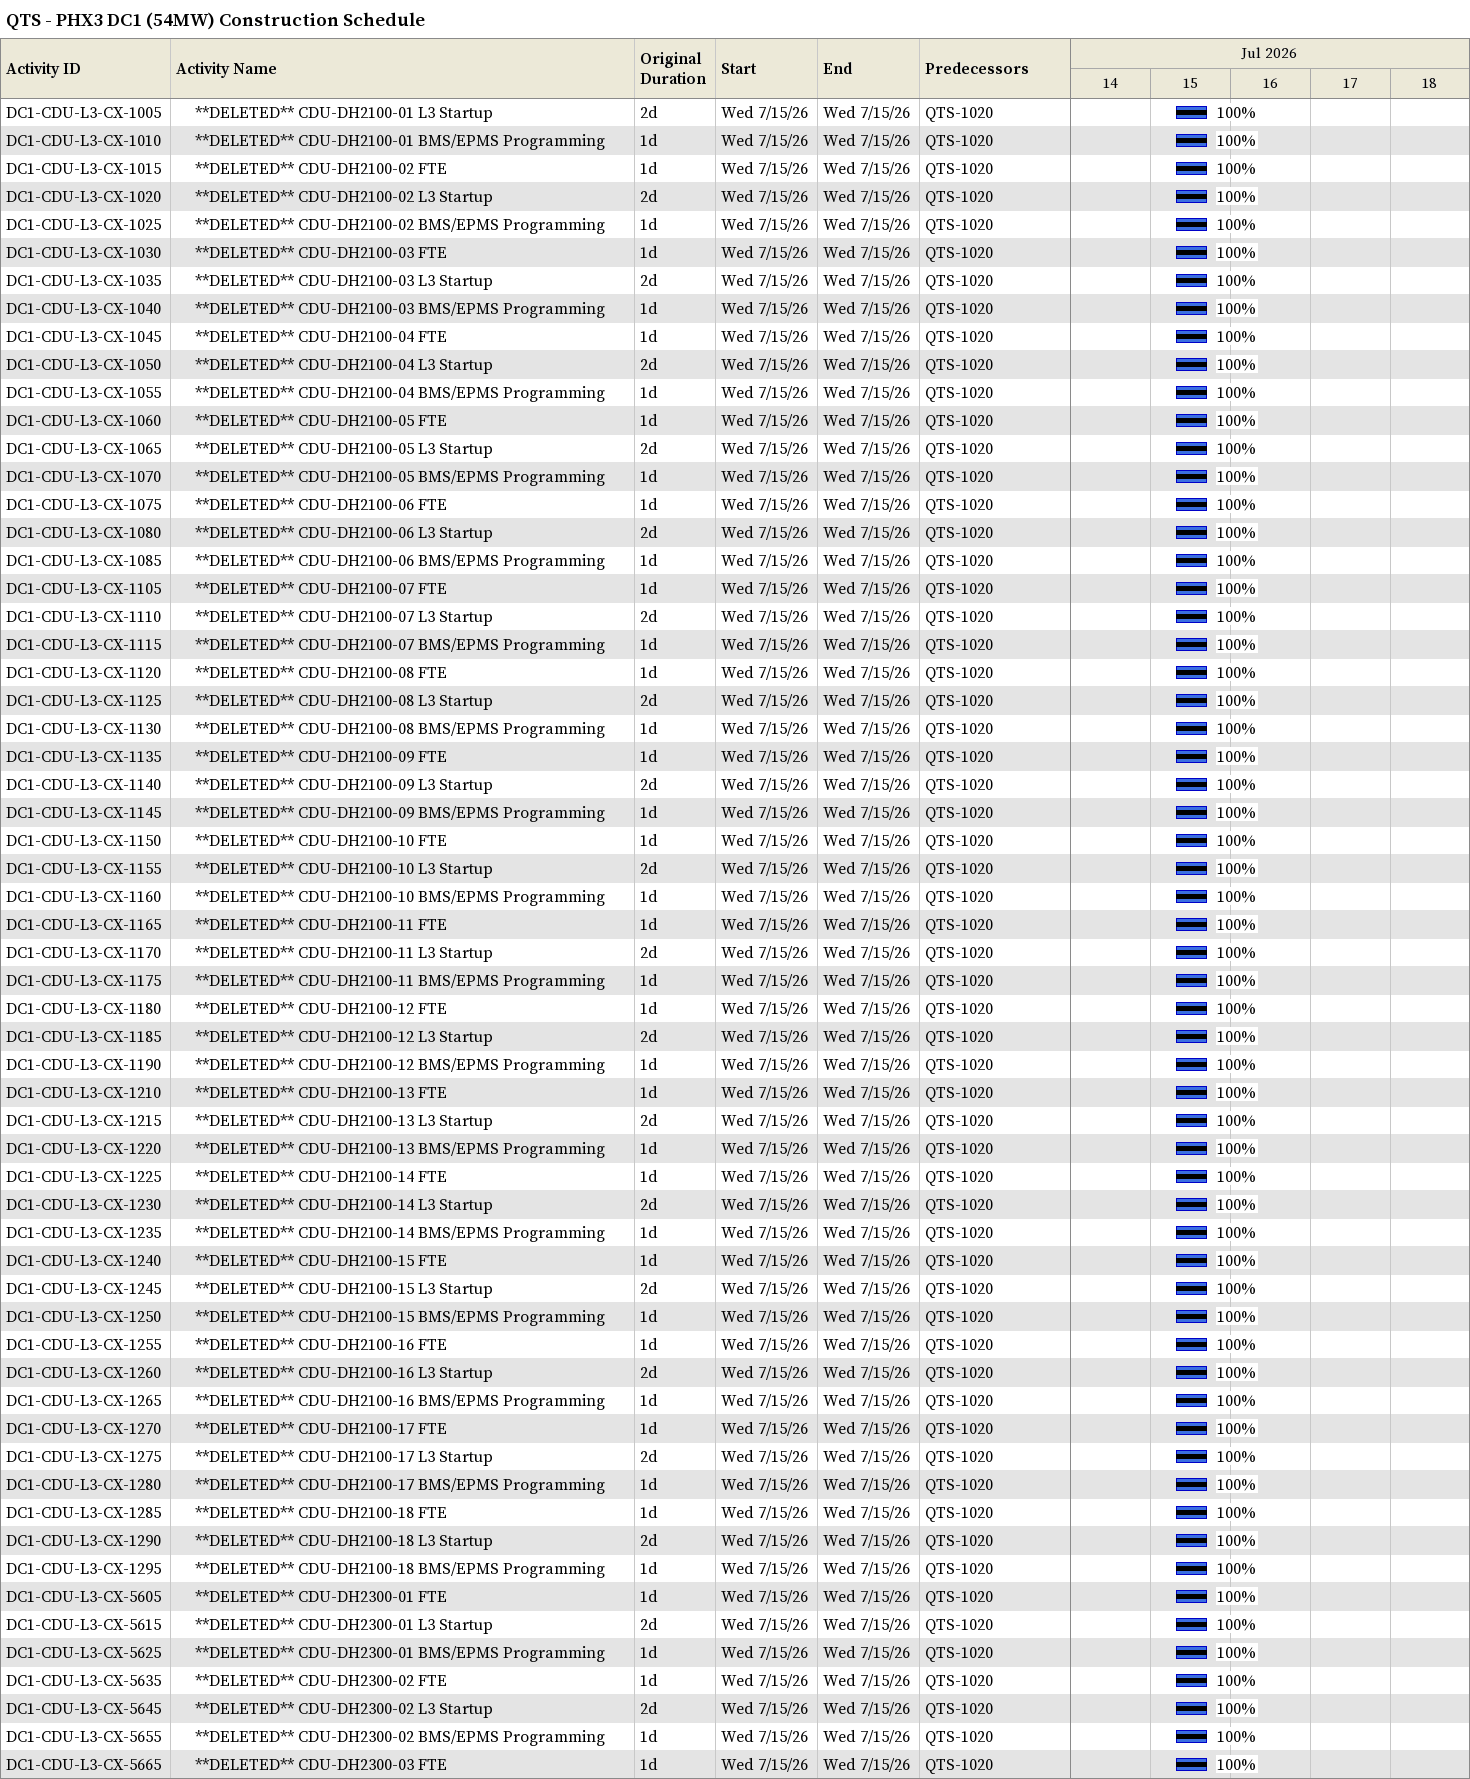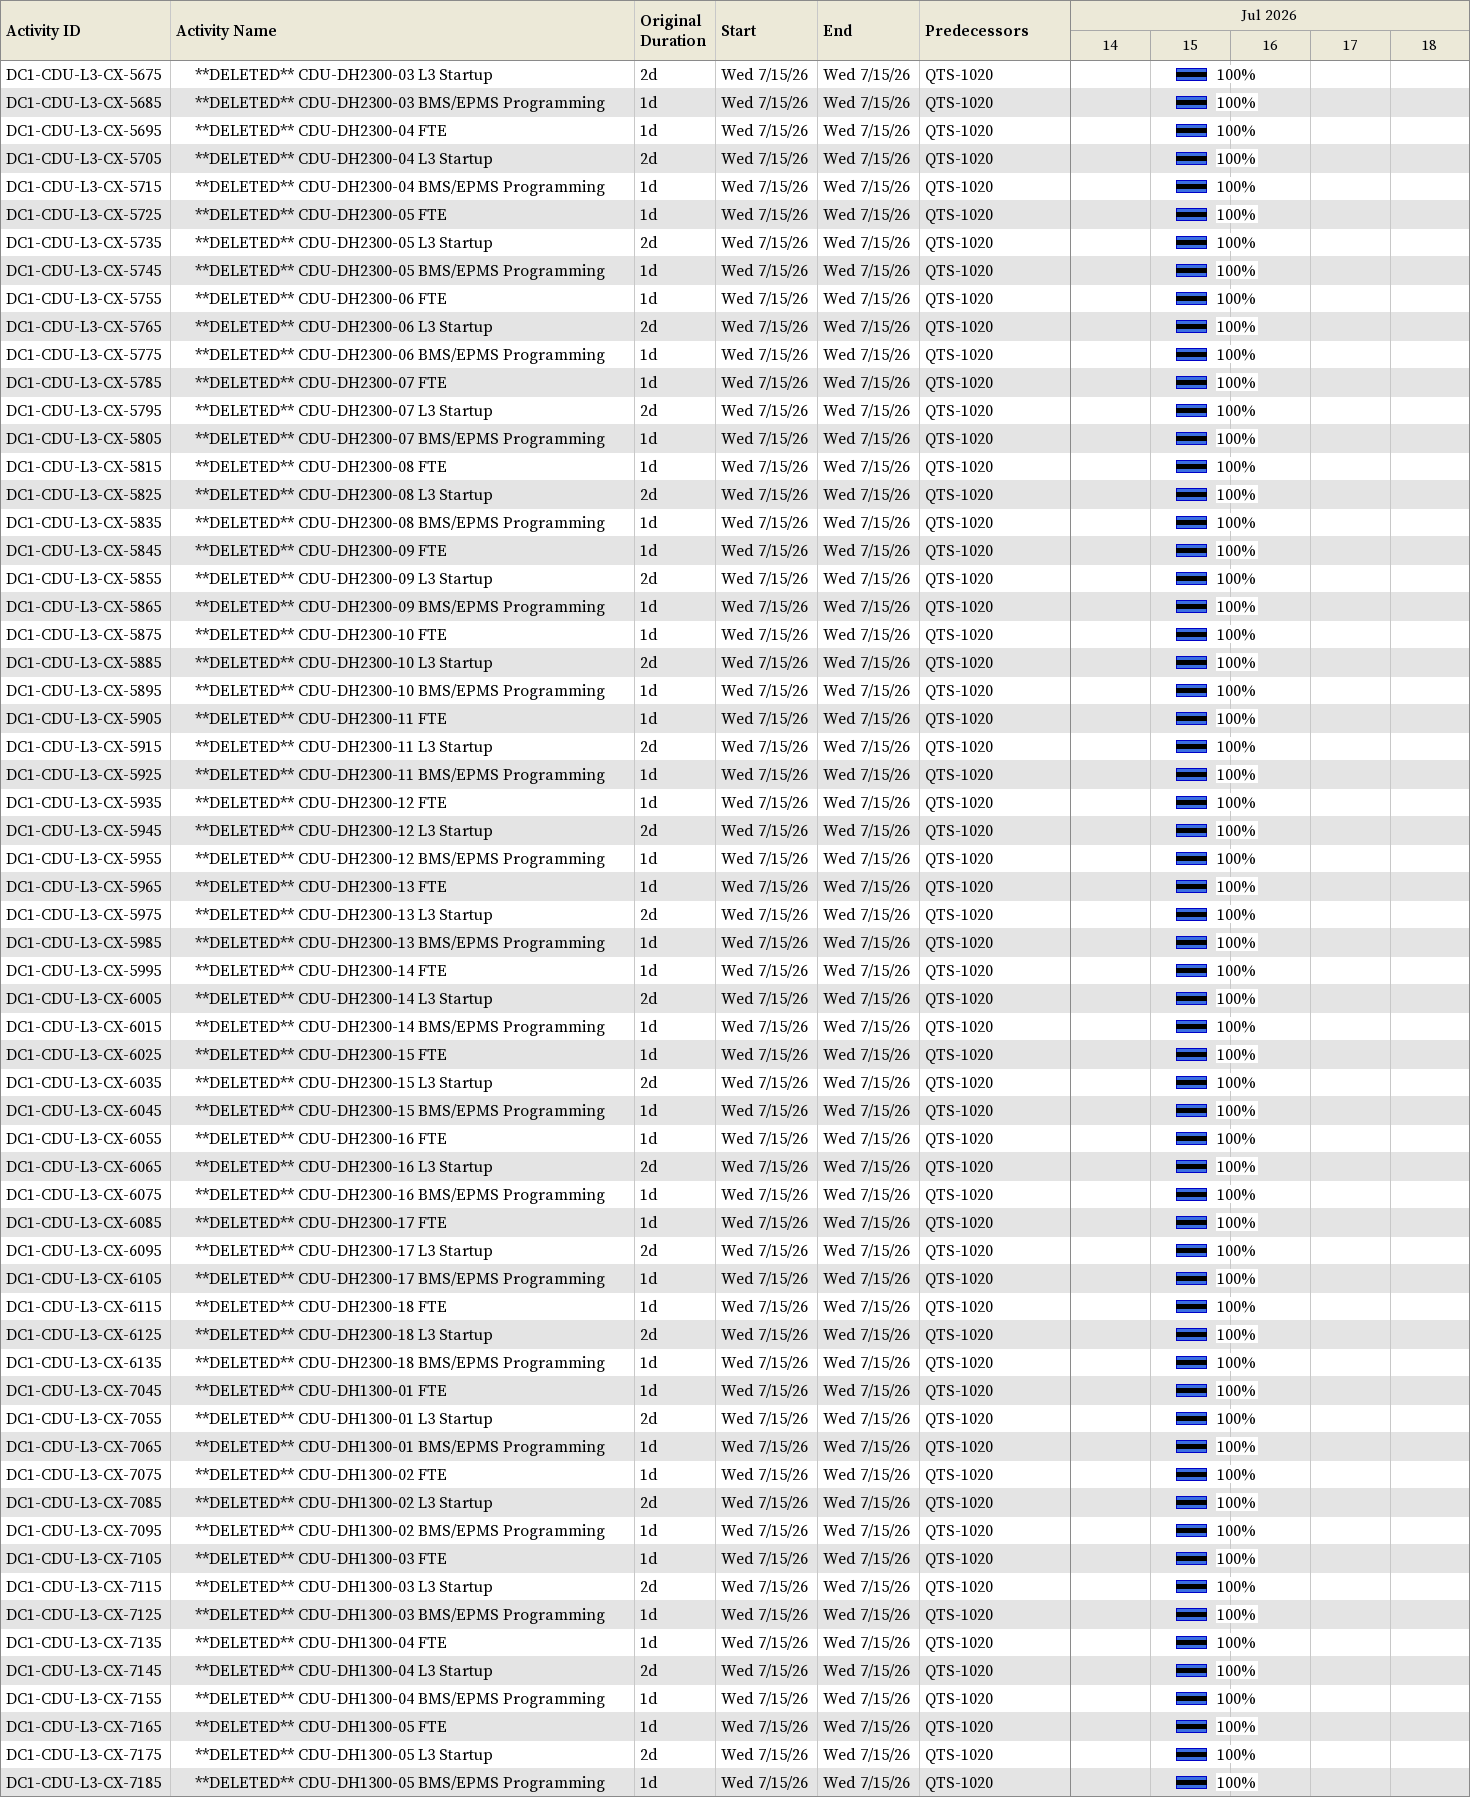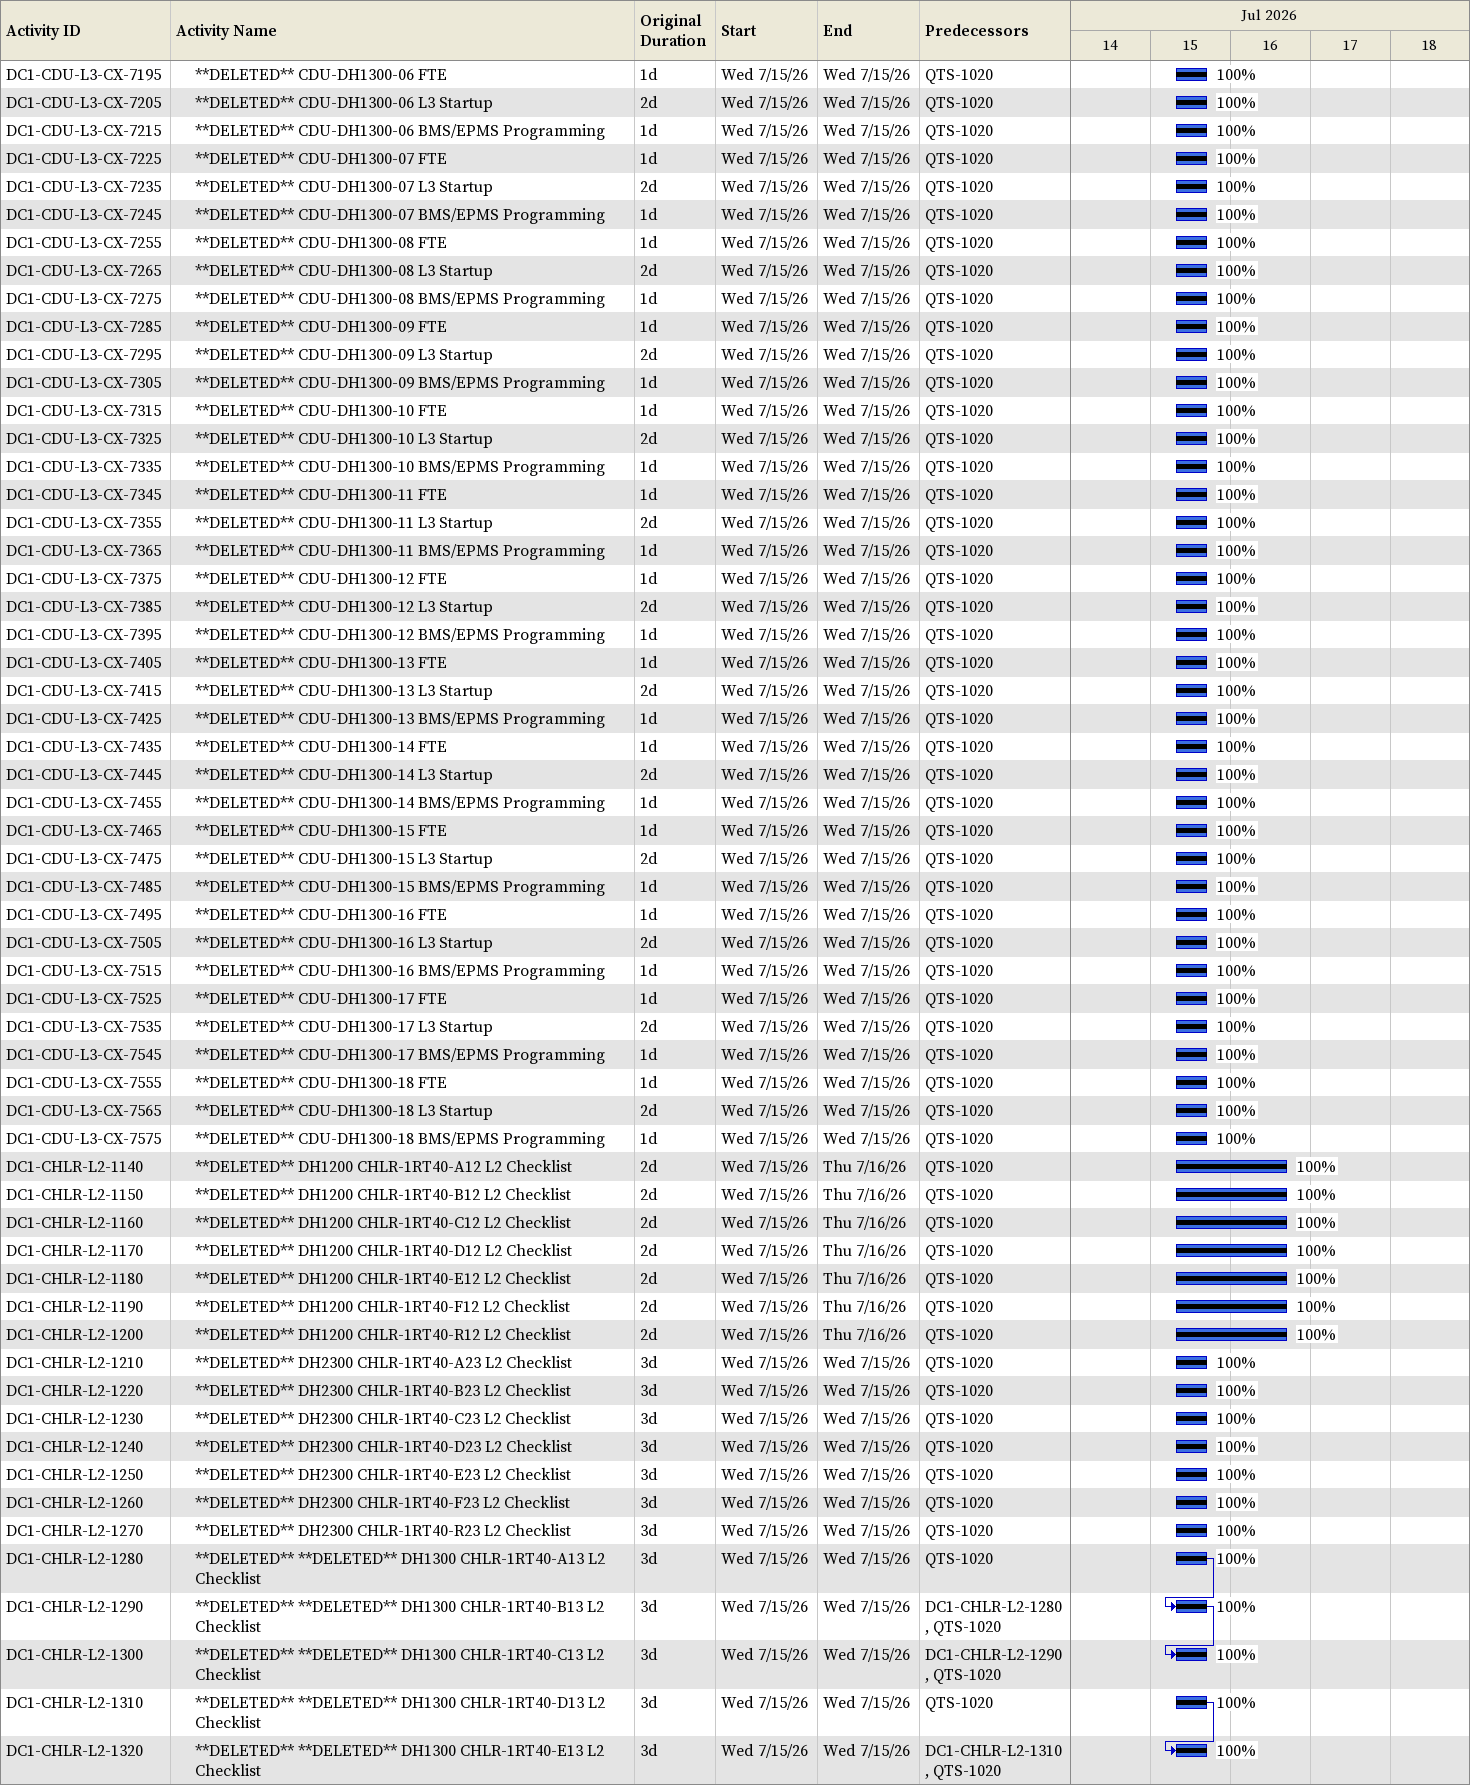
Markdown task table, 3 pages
QTS - PHX3 DC1 (54MW) Construction Schedule

| ID | Level | Task | Original duration | Start | Finish | Predecessors | % complete |
|---|---|---|---|---|---|---|---|
| DC1-CDU-L3-CX-1005 | 2 | **DELETED** CDU-DH2100-01 L3 Startup | 2d | 2026-07-15 | 2026-07-15 | QTS-1020 | 100 |
| DC1-CDU-L3-CX-1010 | 2 | **DELETED** CDU-DH2100-01 BMS/EPMS Programming | 1d | 2026-07-15 | 2026-07-15 | QTS-1020 | 100 |
| DC1-CDU-L3-CX-1015 | 2 | **DELETED** CDU-DH2100-02 FTE | 1d | 2026-07-15 | 2026-07-15 | QTS-1020 | 100 |
| DC1-CDU-L3-CX-1020 | 2 | **DELETED** CDU-DH2100-02 L3 Startup | 2d | 2026-07-15 | 2026-07-15 | QTS-1020 | 100 |
| DC1-CDU-L3-CX-1025 | 2 | **DELETED** CDU-DH2100-02 BMS/EPMS Programming | 1d | 2026-07-15 | 2026-07-15 | QTS-1020 | 100 |
| DC1-CDU-L3-CX-1030 | 2 | **DELETED** CDU-DH2100-03 FTE | 1d | 2026-07-15 | 2026-07-15 | QTS-1020 | 100 |
| DC1-CDU-L3-CX-1035 | 2 | **DELETED** CDU-DH2100-03 L3 Startup | 2d | 2026-07-15 | 2026-07-15 | QTS-1020 | 100 |
| DC1-CDU-L3-CX-1040 | 2 | **DELETED** CDU-DH2100-03 BMS/EPMS Programming | 1d | 2026-07-15 | 2026-07-15 | QTS-1020 | 100 |
| DC1-CDU-L3-CX-1045 | 2 | **DELETED** CDU-DH2100-04 FTE | 1d | 2026-07-15 | 2026-07-15 | QTS-1020 | 100 |
| DC1-CDU-L3-CX-1050 | 2 | **DELETED** CDU-DH2100-04 L3 Startup | 2d | 2026-07-15 | 2026-07-15 | QTS-1020 | 100 |
| DC1-CDU-L3-CX-1055 | 2 | **DELETED** CDU-DH2100-04 BMS/EPMS Programming | 1d | 2026-07-15 | 2026-07-15 | QTS-1020 | 100 |
| DC1-CDU-L3-CX-1060 | 2 | **DELETED** CDU-DH2100-05 FTE | 1d | 2026-07-15 | 2026-07-15 | QTS-1020 | 100 |
| DC1-CDU-L3-CX-1065 | 2 | **DELETED** CDU-DH2100-05 L3 Startup | 2d | 2026-07-15 | 2026-07-15 | QTS-1020 | 100 |
| DC1-CDU-L3-CX-1070 | 2 | **DELETED** CDU-DH2100-05 BMS/EPMS Programming | 1d | 2026-07-15 | 2026-07-15 | QTS-1020 | 100 |
| DC1-CDU-L3-CX-1075 | 2 | **DELETED** CDU-DH2100-06 FTE | 1d | 2026-07-15 | 2026-07-15 | QTS-1020 | 100 |
| DC1-CDU-L3-CX-1080 | 2 | **DELETED** CDU-DH2100-06 L3 Startup | 2d | 2026-07-15 | 2026-07-15 | QTS-1020 | 100 |
| DC1-CDU-L3-CX-1085 | 2 | **DELETED** CDU-DH2100-06 BMS/EPMS Programming | 1d | 2026-07-15 | 2026-07-15 | QTS-1020 | 100 |
| DC1-CDU-L3-CX-1105 | 2 | **DELETED** CDU-DH2100-07 FTE | 1d | 2026-07-15 | 2026-07-15 | QTS-1020 | 100 |
| DC1-CDU-L3-CX-1110 | 2 | **DELETED** CDU-DH2100-07 L3 Startup | 2d | 2026-07-15 | 2026-07-15 | QTS-1020 | 100 |
| DC1-CDU-L3-CX-1115 | 2 | **DELETED** CDU-DH2100-07 BMS/EPMS Programming | 1d | 2026-07-15 | 2026-07-15 | QTS-1020 | 100 |
| DC1-CDU-L3-CX-1120 | 2 | **DELETED** CDU-DH2100-08 FTE | 1d | 2026-07-15 | 2026-07-15 | QTS-1020 | 100 |
| DC1-CDU-L3-CX-1125 | 2 | **DELETED** CDU-DH2100-08 L3 Startup | 2d | 2026-07-15 | 2026-07-15 | QTS-1020 | 100 |
| DC1-CDU-L3-CX-1130 | 2 | **DELETED** CDU-DH2100-08 BMS/EPMS Programming | 1d | 2026-07-15 | 2026-07-15 | QTS-1020 | 100 |
| DC1-CDU-L3-CX-1135 | 2 | **DELETED** CDU-DH2100-09 FTE | 1d | 2026-07-15 | 2026-07-15 | QTS-1020 | 100 |
| DC1-CDU-L3-CX-1140 | 2 | **DELETED** CDU-DH2100-09 L3 Startup | 2d | 2026-07-15 | 2026-07-15 | QTS-1020 | 100 |
| DC1-CDU-L3-CX-1145 | 2 | **DELETED** CDU-DH2100-09 BMS/EPMS Programming | 1d | 2026-07-15 | 2026-07-15 | QTS-1020 | 100 |
| DC1-CDU-L3-CX-1150 | 2 | **DELETED** CDU-DH2100-10 FTE | 1d | 2026-07-15 | 2026-07-15 | QTS-1020 | 100 |
| DC1-CDU-L3-CX-1155 | 2 | **DELETED** CDU-DH2100-10 L3 Startup | 2d | 2026-07-15 | 2026-07-15 | QTS-1020 | 100 |
| DC1-CDU-L3-CX-1160 | 2 | **DELETED** CDU-DH2100-10 BMS/EPMS Programming | 1d | 2026-07-15 | 2026-07-15 | QTS-1020 | 100 |
| DC1-CDU-L3-CX-1165 | 2 | **DELETED** CDU-DH2100-11 FTE | 1d | 2026-07-15 | 2026-07-15 | QTS-1020 | 100 |
| DC1-CDU-L3-CX-1170 | 2 | **DELETED** CDU-DH2100-11 L3 Startup | 2d | 2026-07-15 | 2026-07-15 | QTS-1020 | 100 |
| DC1-CDU-L3-CX-1175 | 2 | **DELETED** CDU-DH2100-11 BMS/EPMS Programming | 1d | 2026-07-15 | 2026-07-15 | QTS-1020 | 100 |
| DC1-CDU-L3-CX-1180 | 2 | **DELETED** CDU-DH2100-12 FTE | 1d | 2026-07-15 | 2026-07-15 | QTS-1020 | 100 |
| DC1-CDU-L3-CX-1185 | 2 | **DELETED** CDU-DH2100-12 L3 Startup | 2d | 2026-07-15 | 2026-07-15 | QTS-1020 | 100 |
| DC1-CDU-L3-CX-1190 | 2 | **DELETED** CDU-DH2100-12 BMS/EPMS Programming | 1d | 2026-07-15 | 2026-07-15 | QTS-1020 | 100 |
| DC1-CDU-L3-CX-1210 | 2 | **DELETED** CDU-DH2100-13 FTE | 1d | 2026-07-15 | 2026-07-15 | QTS-1020 | 100 |
| DC1-CDU-L3-CX-1215 | 2 | **DELETED** CDU-DH2100-13 L3 Startup | 2d | 2026-07-15 | 2026-07-15 | QTS-1020 | 100 |
| DC1-CDU-L3-CX-1220 | 2 | **DELETED** CDU-DH2100-13 BMS/EPMS Programming | 1d | 2026-07-15 | 2026-07-15 | QTS-1020 | 100 |
| DC1-CDU-L3-CX-1225 | 2 | **DELETED** CDU-DH2100-14 FTE | 1d | 2026-07-15 | 2026-07-15 | QTS-1020 | 100 |
| DC1-CDU-L3-CX-1230 | 2 | **DELETED** CDU-DH2100-14 L3 Startup | 2d | 2026-07-15 | 2026-07-15 | QTS-1020 | 100 |
| DC1-CDU-L3-CX-1235 | 2 | **DELETED** CDU-DH2100-14 BMS/EPMS Programming | 1d | 2026-07-15 | 2026-07-15 | QTS-1020 | 100 |
| DC1-CDU-L3-CX-1240 | 2 | **DELETED** CDU-DH2100-15 FTE | 1d | 2026-07-15 | 2026-07-15 | QTS-1020 | 100 |
| DC1-CDU-L3-CX-1245 | 2 | **DELETED** CDU-DH2100-15 L3 Startup | 2d | 2026-07-15 | 2026-07-15 | QTS-1020 | 100 |
| DC1-CDU-L3-CX-1250 | 2 | **DELETED** CDU-DH2100-15 BMS/EPMS Programming | 1d | 2026-07-15 | 2026-07-15 | QTS-1020 | 100 |
| DC1-CDU-L3-CX-1255 | 2 | **DELETED** CDU-DH2100-16 FTE | 1d | 2026-07-15 | 2026-07-15 | QTS-1020 | 100 |
| DC1-CDU-L3-CX-1260 | 2 | **DELETED** CDU-DH2100-16 L3 Startup | 2d | 2026-07-15 | 2026-07-15 | QTS-1020 | 100 |
| DC1-CDU-L3-CX-1265 | 2 | **DELETED** CDU-DH2100-16 BMS/EPMS Programming | 1d | 2026-07-15 | 2026-07-15 | QTS-1020 | 100 |
| DC1-CDU-L3-CX-1270 | 2 | **DELETED** CDU-DH2100-17 FTE | 1d | 2026-07-15 | 2026-07-15 | QTS-1020 | 100 |
| DC1-CDU-L3-CX-1275 | 2 | **DELETED** CDU-DH2100-17 L3 Startup | 2d | 2026-07-15 | 2026-07-15 | QTS-1020 | 100 |
| DC1-CDU-L3-CX-1280 | 2 | **DELETED** CDU-DH2100-17 BMS/EPMS Programming | 1d | 2026-07-15 | 2026-07-15 | QTS-1020 | 100 |
| DC1-CDU-L3-CX-1285 | 2 | **DELETED** CDU-DH2100-18 FTE | 1d | 2026-07-15 | 2026-07-15 | QTS-1020 | 100 |
| DC1-CDU-L3-CX-1290 | 2 | **DELETED** CDU-DH2100-18 L3 Startup | 2d | 2026-07-15 | 2026-07-15 | QTS-1020 | 100 |
| DC1-CDU-L3-CX-1295 | 2 | **DELETED** CDU-DH2100-18 BMS/EPMS Programming | 1d | 2026-07-15 | 2026-07-15 | QTS-1020 | 100 |
| DC1-CDU-L3-CX-5605 | 2 | **DELETED** CDU-DH2300-01 FTE | 1d | 2026-07-15 | 2026-07-15 | QTS-1020 | 100 |
| DC1-CDU-L3-CX-5615 | 2 | **DELETED** CDU-DH2300-01 L3 Startup | 2d | 2026-07-15 | 2026-07-15 | QTS-1020 | 100 |
| DC1-CDU-L3-CX-5625 | 2 | **DELETED** CDU-DH2300-01 BMS/EPMS Programming | 1d | 2026-07-15 | 2026-07-15 | QTS-1020 | 100 |
| DC1-CDU-L3-CX-5635 | 2 | **DELETED** CDU-DH2300-02 FTE | 1d | 2026-07-15 | 2026-07-15 | QTS-1020 | 100 |
| DC1-CDU-L3-CX-5645 | 2 | **DELETED** CDU-DH2300-02 L3 Startup | 2d | 2026-07-15 | 2026-07-15 | QTS-1020 | 100 |
| DC1-CDU-L3-CX-5655 | 2 | **DELETED** CDU-DH2300-02 BMS/EPMS Programming | 1d | 2026-07-15 | 2026-07-15 | QTS-1020 | 100 |
| DC1-CDU-L3-CX-5665 | 2 | **DELETED** CDU-DH2300-03 FTE | 1d | 2026-07-15 | 2026-07-15 | QTS-1020 | 100 |
| DC1-CDU-L3-CX-5675 | 2 | **DELETED** CDU-DH2300-03 L3 Startup | 2d | 2026-07-15 | 2026-07-15 | QTS-1020 | 100 |
| DC1-CDU-L3-CX-5685 | 2 | **DELETED** CDU-DH2300-03 BMS/EPMS Programming | 1d | 2026-07-15 | 2026-07-15 | QTS-1020 | 100 |
| DC1-CDU-L3-CX-5695 | 2 | **DELETED** CDU-DH2300-04 FTE | 1d | 2026-07-15 | 2026-07-15 | QTS-1020 | 100 |
| DC1-CDU-L3-CX-5705 | 2 | **DELETED** CDU-DH2300-04 L3 Startup | 2d | 2026-07-15 | 2026-07-15 | QTS-1020 | 100 |
| DC1-CDU-L3-CX-5715 | 2 | **DELETED** CDU-DH2300-04 BMS/EPMS Programming | 1d | 2026-07-15 | 2026-07-15 | QTS-1020 | 100 |
| DC1-CDU-L3-CX-5725 | 2 | **DELETED** CDU-DH2300-05 FTE | 1d | 2026-07-15 | 2026-07-15 | QTS-1020 | 100 |
| DC1-CDU-L3-CX-5735 | 2 | **DELETED** CDU-DH2300-05 L3 Startup | 2d | 2026-07-15 | 2026-07-15 | QTS-1020 | 100 |
| DC1-CDU-L3-CX-5745 | 2 | **DELETED** CDU-DH2300-05 BMS/EPMS Programming | 1d | 2026-07-15 | 2026-07-15 | QTS-1020 | 100 |
| DC1-CDU-L3-CX-5755 | 2 | **DELETED** CDU-DH2300-06 FTE | 1d | 2026-07-15 | 2026-07-15 | QTS-1020 | 100 |
| DC1-CDU-L3-CX-5765 | 2 | **DELETED** CDU-DH2300-06 L3 Startup | 2d | 2026-07-15 | 2026-07-15 | QTS-1020 | 100 |
| DC1-CDU-L3-CX-5775 | 2 | **DELETED** CDU-DH2300-06 BMS/EPMS Programming | 1d | 2026-07-15 | 2026-07-15 | QTS-1020 | 100 |
| DC1-CDU-L3-CX-5785 | 2 | **DELETED** CDU-DH2300-07 FTE | 1d | 2026-07-15 | 2026-07-15 | QTS-1020 | 100 |
| DC1-CDU-L3-CX-5795 | 2 | **DELETED** CDU-DH2300-07 L3 Startup | 2d | 2026-07-15 | 2026-07-15 | QTS-1020 | 100 |
| DC1-CDU-L3-CX-5805 | 2 | **DELETED** CDU-DH2300-07 BMS/EPMS Programming | 1d | 2026-07-15 | 2026-07-15 | QTS-1020 | 100 |
| DC1-CDU-L3-CX-5815 | 2 | **DELETED** CDU-DH2300-08 FTE | 1d | 2026-07-15 | 2026-07-15 | QTS-1020 | 100 |
| DC1-CDU-L3-CX-5825 | 2 | **DELETED** CDU-DH2300-08 L3 Startup | 2d | 2026-07-15 | 2026-07-15 | QTS-1020 | 100 |
| DC1-CDU-L3-CX-5835 | 2 | **DELETED** CDU-DH2300-08 BMS/EPMS Programming | 1d | 2026-07-15 | 2026-07-15 | QTS-1020 | 100 |
| DC1-CDU-L3-CX-5845 | 2 | **DELETED** CDU-DH2300-09 FTE | 1d | 2026-07-15 | 2026-07-15 | QTS-1020 | 100 |
| DC1-CDU-L3-CX-5855 | 2 | **DELETED** CDU-DH2300-09 L3 Startup | 2d | 2026-07-15 | 2026-07-15 | QTS-1020 | 100 |
| DC1-CDU-L3-CX-5865 | 2 | **DELETED** CDU-DH2300-09 BMS/EPMS Programming | 1d | 2026-07-15 | 2026-07-15 | QTS-1020 | 100 |
| DC1-CDU-L3-CX-5875 | 2 | **DELETED** CDU-DH2300-10 FTE | 1d | 2026-07-15 | 2026-07-15 | QTS-1020 | 100 |
| DC1-CDU-L3-CX-5885 | 2 | **DELETED** CDU-DH2300-10 L3 Startup | 2d | 2026-07-15 | 2026-07-15 | QTS-1020 | 100 |
| DC1-CDU-L3-CX-5895 | 2 | **DELETED** CDU-DH2300-10 BMS/EPMS Programming | 1d | 2026-07-15 | 2026-07-15 | QTS-1020 | 100 |
| DC1-CDU-L3-CX-5905 | 2 | **DELETED** CDU-DH2300-11 FTE | 1d | 2026-07-15 | 2026-07-15 | QTS-1020 | 100 |
| DC1-CDU-L3-CX-5915 | 2 | **DELETED** CDU-DH2300-11 L3 Startup | 2d | 2026-07-15 | 2026-07-15 | QTS-1020 | 100 |
| DC1-CDU-L3-CX-5925 | 2 | **DELETED** CDU-DH2300-11 BMS/EPMS Programming | 1d | 2026-07-15 | 2026-07-15 | QTS-1020 | 100 |
| DC1-CDU-L3-CX-5935 | 2 | **DELETED** CDU-DH2300-12 FTE | 1d | 2026-07-15 | 2026-07-15 | QTS-1020 | 100 |
| DC1-CDU-L3-CX-5945 | 2 | **DELETED** CDU-DH2300-12 L3 Startup | 2d | 2026-07-15 | 2026-07-15 | QTS-1020 | 100 |
| DC1-CDU-L3-CX-5955 | 2 | **DELETED** CDU-DH2300-12 BMS/EPMS Programming | 1d | 2026-07-15 | 2026-07-15 | QTS-1020 | 100 |
| DC1-CDU-L3-CX-5965 | 2 | **DELETED** CDU-DH2300-13 FTE | 1d | 2026-07-15 | 2026-07-15 | QTS-1020 | 100 |
| DC1-CDU-L3-CX-5975 | 2 | **DELETED** CDU-DH2300-13 L3 Startup | 2d | 2026-07-15 | 2026-07-15 | QTS-1020 | 100 |
| DC1-CDU-L3-CX-5985 | 2 | **DELETED** CDU-DH2300-13 BMS/EPMS Programming | 1d | 2026-07-15 | 2026-07-15 | QTS-1020 | 100 |
| DC1-CDU-L3-CX-5995 | 2 | **DELETED** CDU-DH2300-14 FTE | 1d | 2026-07-15 | 2026-07-15 | QTS-1020 | 100 |
| DC1-CDU-L3-CX-6005 | 2 | **DELETED** CDU-DH2300-14 L3 Startup | 2d | 2026-07-15 | 2026-07-15 | QTS-1020 | 100 |
| DC1-CDU-L3-CX-6015 | 2 | **DELETED** CDU-DH2300-14 BMS/EPMS Programming | 1d | 2026-07-15 | 2026-07-15 | QTS-1020 | 100 |
| DC1-CDU-L3-CX-6025 | 2 | **DELETED** CDU-DH2300-15 FTE | 1d | 2026-07-15 | 2026-07-15 | QTS-1020 | 100 |
| DC1-CDU-L3-CX-6035 | 2 | **DELETED** CDU-DH2300-15 L3 Startup | 2d | 2026-07-15 | 2026-07-15 | QTS-1020 | 100 |
| DC1-CDU-L3-CX-6045 | 2 | **DELETED** CDU-DH2300-15 BMS/EPMS Programming | 1d | 2026-07-15 | 2026-07-15 | QTS-1020 | 100 |
| DC1-CDU-L3-CX-6055 | 2 | **DELETED** CDU-DH2300-16 FTE | 1d | 2026-07-15 | 2026-07-15 | QTS-1020 | 100 |
| DC1-CDU-L3-CX-6065 | 2 | **DELETED** CDU-DH2300-16 L3 Startup | 2d | 2026-07-15 | 2026-07-15 | QTS-1020 | 100 |
| DC1-CDU-L3-CX-6075 | 2 | **DELETED** CDU-DH2300-16 BMS/EPMS Programming | 1d | 2026-07-15 | 2026-07-15 | QTS-1020 | 100 |
| DC1-CDU-L3-CX-6085 | 2 | **DELETED** CDU-DH2300-17 FTE | 1d | 2026-07-15 | 2026-07-15 | QTS-1020 | 100 |
| DC1-CDU-L3-CX-6095 | 2 | **DELETED** CDU-DH2300-17 L3 Startup | 2d | 2026-07-15 | 2026-07-15 | QTS-1020 | 100 |
| DC1-CDU-L3-CX-6105 | 2 | **DELETED** CDU-DH2300-17 BMS/EPMS Programming | 1d | 2026-07-15 | 2026-07-15 | QTS-1020 | 100 |
| DC1-CDU-L3-CX-6115 | 2 | **DELETED** CDU-DH2300-18 FTE | 1d | 2026-07-15 | 2026-07-15 | QTS-1020 | 100 |
| DC1-CDU-L3-CX-6125 | 2 | **DELETED** CDU-DH2300-18 L3 Startup | 2d | 2026-07-15 | 2026-07-15 | QTS-1020 | 100 |
| DC1-CDU-L3-CX-6135 | 2 | **DELETED** CDU-DH2300-18 BMS/EPMS Programming | 1d | 2026-07-15 | 2026-07-15 | QTS-1020 | 100 |
| DC1-CDU-L3-CX-7045 | 2 | **DELETED** CDU-DH1300-01 FTE | 1d | 2026-07-15 | 2026-07-15 | QTS-1020 | 100 |
| DC1-CDU-L3-CX-7055 | 2 | **DELETED** CDU-DH1300-01 L3 Startup | 2d | 2026-07-15 | 2026-07-15 | QTS-1020 | 100 |
| DC1-CDU-L3-CX-7065 | 2 | **DELETED** CDU-DH1300-01 BMS/EPMS Programming | 1d | 2026-07-15 | 2026-07-15 | QTS-1020 | 100 |
| DC1-CDU-L3-CX-7075 | 2 | **DELETED** CDU-DH1300-02 FTE | 1d | 2026-07-15 | 2026-07-15 | QTS-1020 | 100 |
| DC1-CDU-L3-CX-7085 | 2 | **DELETED** CDU-DH1300-02 L3 Startup | 2d | 2026-07-15 | 2026-07-15 | QTS-1020 | 100 |
| DC1-CDU-L3-CX-7095 | 2 | **DELETED** CDU-DH1300-02 BMS/EPMS Programming | 1d | 2026-07-15 | 2026-07-15 | QTS-1020 | 100 |
| DC1-CDU-L3-CX-7105 | 2 | **DELETED** CDU-DH1300-03 FTE | 1d | 2026-07-15 | 2026-07-15 | QTS-1020 | 100 |
| DC1-CDU-L3-CX-7115 | 2 | **DELETED** CDU-DH1300-03 L3 Startup | 2d | 2026-07-15 | 2026-07-15 | QTS-1020 | 100 |
| DC1-CDU-L3-CX-7125 | 2 | **DELETED** CDU-DH1300-03 BMS/EPMS Programming | 1d | 2026-07-15 | 2026-07-15 | QTS-1020 | 100 |
| DC1-CDU-L3-CX-7135 | 2 | **DELETED** CDU-DH1300-04 FTE | 1d | 2026-07-15 | 2026-07-15 | QTS-1020 | 100 |
| DC1-CDU-L3-CX-7145 | 2 | **DELETED** CDU-DH1300-04 L3 Startup | 2d | 2026-07-15 | 2026-07-15 | QTS-1020 | 100 |
| DC1-CDU-L3-CX-7155 | 2 | **DELETED** CDU-DH1300-04 BMS/EPMS Programming | 1d | 2026-07-15 | 2026-07-15 | QTS-1020 | 100 |
| DC1-CDU-L3-CX-7165 | 2 | **DELETED** CDU-DH1300-05 FTE | 1d | 2026-07-15 | 2026-07-15 | QTS-1020 | 100 |
| DC1-CDU-L3-CX-7175 | 2 | **DELETED** CDU-DH1300-05 L3 Startup | 2d | 2026-07-15 | 2026-07-15 | QTS-1020 | 100 |
| DC1-CDU-L3-CX-7185 | 2 | **DELETED** CDU-DH1300-05 BMS/EPMS Programming | 1d | 2026-07-15 | 2026-07-15 | QTS-1020 | 100 |
| DC1-CDU-L3-CX-7195 | 2 | **DELETED** CDU-DH1300-06 FTE | 1d | 2026-07-15 | 2026-07-15 | QTS-1020 | 100 |
| DC1-CDU-L3-CX-7205 | 2 | **DELETED** CDU-DH1300-06 L3 Startup | 2d | 2026-07-15 | 2026-07-15 | QTS-1020 | 100 |
| DC1-CDU-L3-CX-7215 | 2 | **DELETED** CDU-DH1300-06 BMS/EPMS Programming | 1d | 2026-07-15 | 2026-07-15 | QTS-1020 | 100 |
| DC1-CDU-L3-CX-7225 | 2 | **DELETED** CDU-DH1300-07 FTE | 1d | 2026-07-15 | 2026-07-15 | QTS-1020 | 100 |
| DC1-CDU-L3-CX-7235 | 2 | **DELETED** CDU-DH1300-07 L3 Startup | 2d | 2026-07-15 | 2026-07-15 | QTS-1020 | 100 |
| DC1-CDU-L3-CX-7245 | 2 | **DELETED** CDU-DH1300-07 BMS/EPMS Programming | 1d | 2026-07-15 | 2026-07-15 | QTS-1020 | 100 |
| DC1-CDU-L3-CX-7255 | 2 | **DELETED** CDU-DH1300-08 FTE | 1d | 2026-07-15 | 2026-07-15 | QTS-1020 | 100 |
| DC1-CDU-L3-CX-7265 | 2 | **DELETED** CDU-DH1300-08 L3 Startup | 2d | 2026-07-15 | 2026-07-15 | QTS-1020 | 100 |
| DC1-CDU-L3-CX-7275 | 2 | **DELETED** CDU-DH1300-08 BMS/EPMS Programming | 1d | 2026-07-15 | 2026-07-15 | QTS-1020 | 100 |
| DC1-CDU-L3-CX-7285 | 2 | **DELETED** CDU-DH1300-09 FTE | 1d | 2026-07-15 | 2026-07-15 | QTS-1020 | 100 |
| DC1-CDU-L3-CX-7295 | 2 | **DELETED** CDU-DH1300-09 L3 Startup | 2d | 2026-07-15 | 2026-07-15 | QTS-1020 | 100 |
| DC1-CDU-L3-CX-7305 | 2 | **DELETED** CDU-DH1300-09 BMS/EPMS Programming | 1d | 2026-07-15 | 2026-07-15 | QTS-1020 | 100 |
| DC1-CDU-L3-CX-7315 | 2 | **DELETED** CDU-DH1300-10 FTE | 1d | 2026-07-15 | 2026-07-15 | QTS-1020 | 100 |
| DC1-CDU-L3-CX-7325 | 2 | **DELETED** CDU-DH1300-10 L3 Startup | 2d | 2026-07-15 | 2026-07-15 | QTS-1020 | 100 |
| DC1-CDU-L3-CX-7335 | 2 | **DELETED** CDU-DH1300-10 BMS/EPMS Programming | 1d | 2026-07-15 | 2026-07-15 | QTS-1020 | 100 |
| DC1-CDU-L3-CX-7345 | 2 | **DELETED** CDU-DH1300-11 FTE | 1d | 2026-07-15 | 2026-07-15 | QTS-1020 | 100 |
| DC1-CDU-L3-CX-7355 | 2 | **DELETED** CDU-DH1300-11 L3 Startup | 2d | 2026-07-15 | 2026-07-15 | QTS-1020 | 100 |
| DC1-CDU-L3-CX-7365 | 2 | **DELETED** CDU-DH1300-11 BMS/EPMS Programming | 1d | 2026-07-15 | 2026-07-15 | QTS-1020 | 100 |
| DC1-CDU-L3-CX-7375 | 2 | **DELETED** CDU-DH1300-12 FTE | 1d | 2026-07-15 | 2026-07-15 | QTS-1020 | 100 |
| DC1-CDU-L3-CX-7385 | 2 | **DELETED** CDU-DH1300-12 L3 Startup | 2d | 2026-07-15 | 2026-07-15 | QTS-1020 | 100 |
| DC1-CDU-L3-CX-7395 | 2 | **DELETED** CDU-DH1300-12 BMS/EPMS Programming | 1d | 2026-07-15 | 2026-07-15 | QTS-1020 | 100 |
| DC1-CDU-L3-CX-7405 | 2 | **DELETED** CDU-DH1300-13 FTE | 1d | 2026-07-15 | 2026-07-15 | QTS-1020 | 100 |
| DC1-CDU-L3-CX-7415 | 2 | **DELETED** CDU-DH1300-13 L3 Startup | 2d | 2026-07-15 | 2026-07-15 | QTS-1020 | 100 |
| DC1-CDU-L3-CX-7425 | 2 | **DELETED** CDU-DH1300-13 BMS/EPMS Programming | 1d | 2026-07-15 | 2026-07-15 | QTS-1020 | 100 |
| DC1-CDU-L3-CX-7435 | 2 | **DELETED** CDU-DH1300-14 FTE | 1d | 2026-07-15 | 2026-07-15 | QTS-1020 | 100 |
| DC1-CDU-L3-CX-7445 | 2 | **DELETED** CDU-DH1300-14 L3 Startup | 2d | 2026-07-15 | 2026-07-15 | QTS-1020 | 100 |
| DC1-CDU-L3-CX-7455 | 2 | **DELETED** CDU-DH1300-14 BMS/EPMS Programming | 1d | 2026-07-15 | 2026-07-15 | QTS-1020 | 100 |
| DC1-CDU-L3-CX-7465 | 2 | **DELETED** CDU-DH1300-15 FTE | 1d | 2026-07-15 | 2026-07-15 | QTS-1020 | 100 |
| DC1-CDU-L3-CX-7475 | 2 | **DELETED** CDU-DH1300-15 L3 Startup | 2d | 2026-07-15 | 2026-07-15 | QTS-1020 | 100 |
| DC1-CDU-L3-CX-7485 | 2 | **DELETED** CDU-DH1300-15 BMS/EPMS Programming | 1d | 2026-07-15 | 2026-07-15 | QTS-1020 | 100 |
| DC1-CDU-L3-CX-7495 | 2 | **DELETED** CDU-DH1300-16 FTE | 1d | 2026-07-15 | 2026-07-15 | QTS-1020 | 100 |
| DC1-CDU-L3-CX-7505 | 2 | **DELETED** CDU-DH1300-16 L3 Startup | 2d | 2026-07-15 | 2026-07-15 | QTS-1020 | 100 |
| DC1-CDU-L3-CX-7515 | 2 | **DELETED** CDU-DH1300-16 BMS/EPMS Programming | 1d | 2026-07-15 | 2026-07-15 | QTS-1020 | 100 |
| DC1-CDU-L3-CX-7525 | 2 | **DELETED** CDU-DH1300-17 FTE | 1d | 2026-07-15 | 2026-07-15 | QTS-1020 | 100 |
| DC1-CDU-L3-CX-7535 | 2 | **DELETED** CDU-DH1300-17 L3 Startup | 2d | 2026-07-15 | 2026-07-15 | QTS-1020 | 100 |
| DC1-CDU-L3-CX-7545 | 2 | **DELETED** CDU-DH1300-17 BMS/EPMS Programming | 1d | 2026-07-15 | 2026-07-15 | QTS-1020 | 100 |
| DC1-CDU-L3-CX-7555 | 2 | **DELETED** CDU-DH1300-18 FTE | 1d | 2026-07-15 | 2026-07-15 | QTS-1020 | 100 |
| DC1-CDU-L3-CX-7565 | 2 | **DELETED** CDU-DH1300-18 L3 Startup | 2d | 2026-07-15 | 2026-07-15 | QTS-1020 | 100 |
| DC1-CDU-L3-CX-7575 | 2 | **DELETED** CDU-DH1300-18 BMS/EPMS Programming | 1d | 2026-07-15 | 2026-07-15 | QTS-1020 | 100 |
| DC1-CHLR-L2-1140 | 2 | **DELETED** DH1200 CHLR-1RT40-A12 L2 Checklist | 2d | 2026-07-15 | 2026-07-16 | QTS-1020 | 100 |
| DC1-CHLR-L2-1150 | 2 | **DELETED** DH1200 CHLR-1RT40-B12 L2 Checklist | 2d | 2026-07-15 | 2026-07-16 | QTS-1020 | 100 |
| DC1-CHLR-L2-1160 | 2 | **DELETED** DH1200 CHLR-1RT40-C12 L2 Checklist | 2d | 2026-07-15 | 2026-07-16 | QTS-1020 | 100 |
| DC1-CHLR-L2-1170 | 2 | **DELETED** DH1200 CHLR-1RT40-D12 L2 Checklist | 2d | 2026-07-15 | 2026-07-16 | QTS-1020 | 100 |
| DC1-CHLR-L2-1180 | 2 | **DELETED** DH1200 CHLR-1RT40-E12 L2 Checklist | 2d | 2026-07-15 | 2026-07-16 | QTS-1020 | 100 |
| DC1-CHLR-L2-1190 | 2 | **DELETED** DH1200 CHLR-1RT40-F12 L2 Checklist | 2d | 2026-07-15 | 2026-07-16 | QTS-1020 | 100 |
| DC1-CHLR-L2-1200 | 2 | **DELETED** DH1200 CHLR-1RT40-R12 L2 Checklist | 2d | 2026-07-15 | 2026-07-16 | QTS-1020 | 100 |
| DC1-CHLR-L2-1210 | 2 | **DELETED** DH2300 CHLR-1RT40-A23 L2 Checklist | 3d | 2026-07-15 | 2026-07-15 | QTS-1020 | 100 |
| DC1-CHLR-L2-1220 | 2 | **DELETED** DH2300 CHLR-1RT40-B23 L2 Checklist | 3d | 2026-07-15 | 2026-07-15 | QTS-1020 | 100 |
| DC1-CHLR-L2-1230 | 2 | **DELETED** DH2300 CHLR-1RT40-C23 L2 Checklist | 3d | 2026-07-15 | 2026-07-15 | QTS-1020 | 100 |
| DC1-CHLR-L2-1240 | 2 | **DELETED** DH2300 CHLR-1RT40-D23 L2 Checklist | 3d | 2026-07-15 | 2026-07-15 | QTS-1020 | 100 |
| DC1-CHLR-L2-1250 | 2 | **DELETED** DH2300 CHLR-1RT40-E23 L2 Checklist | 3d | 2026-07-15 | 2026-07-15 | QTS-1020 | 100 |
| DC1-CHLR-L2-1260 | 2 | **DELETED** DH2300 CHLR-1RT40-F23 L2 Checklist | 3d | 2026-07-15 | 2026-07-15 | QTS-1020 | 100 |
| DC1-CHLR-L2-1270 | 2 | **DELETED** DH2300 CHLR-1RT40-R23 L2 Checklist | 3d | 2026-07-15 | 2026-07-15 | QTS-1020 | 100 |
| DC1-CHLR-L2-1280 | 2 | **DELETED** **DELETED** DH1300 CHLR-1RT40-A13 L2 Checklist | 3d | 2026-07-15 | 2026-07-15 | QTS-1020 | 100 |
| DC1-CHLR-L2-1290 | 2 | **DELETED** **DELETED** DH1300 CHLR-1RT40-B13 L2 Checklist | 3d | 2026-07-15 | 2026-07-15 | DC1-CHLR-L2-1280, QTS-1020 | 100 |
| DC1-CHLR-L2-1300 | 2 | **DELETED** **DELETED** DH1300 CHLR-1RT40-C13 L2 Checklist | 3d | 2026-07-15 | 2026-07-15 | DC1-CHLR-L2-1290, QTS-1020 | 100 |
| DC1-CHLR-L2-1310 | 2 | **DELETED** **DELETED** DH1300 CHLR-1RT40-D13 L2 Checklist | 3d | 2026-07-15 | 2026-07-15 | QTS-1020 | 100 |
| DC1-CHLR-L2-1320 | 2 | **DELETED** **DELETED** DH1300 CHLR-1RT40-E13 L2 Checklist | 3d | 2026-07-15 | 2026-07-15 | DC1-CHLR-L2-1310, QTS-1020 | 100 |
